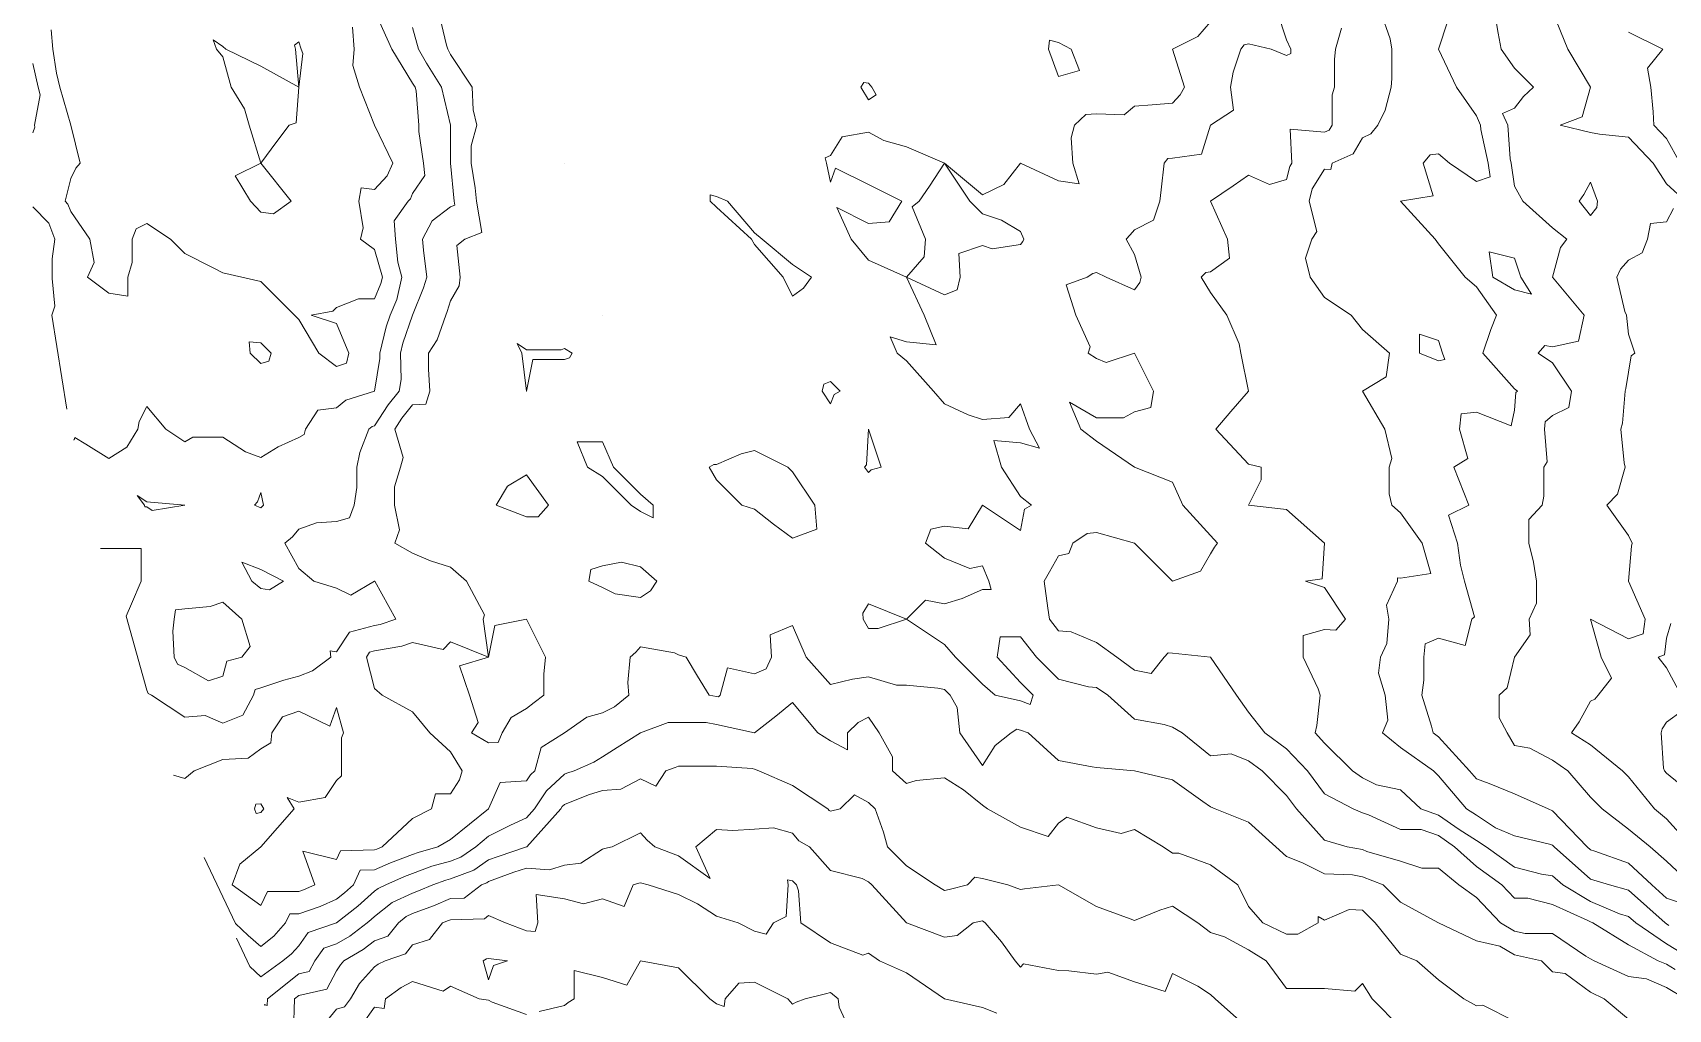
# Model space of a CAD drawing. Extents: x 532589 to 538856, y 6045658 to 6049082.
# Drawn here: x 535175 to 536032, y 6046847 to 6047359 of the extents above; entities that cross this region are included whole.
import ezdxf

# ---------------------------------------------------------------- set-up
doc = ezdxf.new("R2010")
doc.units = 0
doc.header["$LTSCALE"] = 5
doc.layers.add('C-TOPO-MAJR', color=7, linetype='Continuous', lineweight=15, true_color=0xd3aa5f)
doc.layers.add('C-TOPO-MINR', color=7, linetype='Continuous', lineweight=13, true_color=0xe9d5af)

msp = doc.modelspace()

# ---------------------------------------------------------------- linework, layer by layer
at = {"layer": 'C-TOPO-MAJR', "color": 9, "true_color": 0xbfbfbf, "flags": 128}
for points, elevation in [([(535387.833, 6047369.738), (535392.108, 6047351.927), (535392.672, 6047349.829), (535394.205, 6047347.173), (535405.459, 6047329.921), (535405.968, 6047318.158), (535407.934, 6047310.013), (535404.967, 6047299.251), (535404.967, 6047290.104), (535407.05, 6047277.259), (535407.673, 6047270.196), (535410.559, 6047253.842), (535401.677, 6047250.288), (535397.526, 6047246.967), (535399.181, 6047230.379), (535398.729, 6047225.855), (535394.205, 6047217.942), (535392.337, 6047212.339), (535391.606, 6047210.471), (535387.142, 6047197.626), (535382.681, 6047190.563), (535382.681, 6047182.179), (535383.258, 6047170.654), (535381.19, 6047163.761), (535374.297, 6047163.485), (535368.61, 6047156.433), (535364.929, 6047150.746), (535369.32, 6047135.815), (535368.01, 6047130.838), (535364.741, 6047120.485), (535364.741, 6047110.929), (535367.329, 6047097.989), (535365.007, 6047091.021), (535374.297, 6047085.661), (535383.587, 6047081.731), (535394.205, 6047078.353), (535402.589, 6047071.113), (535411.9, 6047053.418), (535411.267, 6047051.205), (535414.114, 6047031.296), (535417.435, 6047047.883), (535434.022, 6047051.205), (535443.976, 6047031.296), (535443.07, 6047022.248), (535443.07, 6047011.388), (535438.003, 6047007.407), (535434.022, 6047004.28), (535425.876, 6046999.625), (535421.221, 6046991.48), (535419.089, 6046986.504), (535414.114, 6046986.242), (535405.065, 6046991.48), (535408.585, 6046997.009), (535404.159, 6047011.388), (535398.887, 6047026.614), (535414.114, 6047031.296), (535394.205, 6047039.257), (535390.225, 6047035.277), (535374.297, 6047038.953), (535368.61, 6047036.983), (535354.389, 6047034.614), (535351.77, 6047033.915), (535350.061, 6047031.296), (535354.389, 6047014.709), (535358.375, 6047011.388), (535374.297, 6047002.541), (535383.345, 6046991.48), (535394.205, 6046981.525), (535400.177, 6046971.571), (535398.799, 6046966.977), (535394.205, 6046959.624), (535386.244, 6046959.624), (535384.251, 6046951.663), (535374.297, 6046946.688), (535358.373, 6046931.755), (535355.475, 6046930.668), (535354.389, 6046930.181), (535336.521, 6046929.714), (535334.48, 6046925.122), (535316.785, 6046929.541), (535323.103, 6046911.846), (535317.168, 6046909.25), (535314.572, 6046908.333), (535298.176, 6046908.333), (535294.664, 6046900.986), (535279.736, 6046911.846), (535283.804, 6046922.706), (535294.664, 6046931.755), (535312.181, 6046951.663), (535308.596, 6046957.639), (535314.572, 6046955.179), (535328.508, 6046957.635), (535334.48, 6046966.59), (535336.971, 6046969.081), (535336.971, 6046971.571), (535336.971, 6046988.989), (535338.102, 6046991.48), (535334.48, 6047004.752), (535330.859, 6046995.101), (535314.572, 6047002.854), (535306.039, 6047000.012), (535300.518, 6046991.48), (535299.901, 6046986.242), (535294.664, 6046983.186), (535288.027, 6046978.207), (535274.755, 6046977.543), (535259.828, 6046971.571), (535254.847, 6046967.587), (535248.947, 6046969.362)], 4265), ([(535941.098, 6047369.738), (535943.107, 6047358.36), (535944.611, 6047349.829), (535951.638, 6047339.875), (535961.592, 6047329.921), (535956.416, 6047325.143), (535951.638, 6047319.061), (535945.417, 6047316.234), (535948.084, 6047310.013), (535949.339, 6047292.404), (535949.827, 6047290.104), (535951.638, 6047278.159), (535956.065, 6047270.196), (535971.547, 6047256.264), (535979.018, 6047250.288), (535975.816, 6047246.018), (535971.547, 6047230.379), (535988.135, 6047210.471), (535985.121, 6047196.897), (535971.547, 6047193.883), (535967.562, 6047194.548), (535964.075, 6047190.563), (535971.547, 6047185.583), (535981.501, 6047170.654), (535980.08, 6047162.121), (535971.547, 6047157.854), (535967.719, 6047154.574), (535967.4, 6047150.746), (535968.83, 6047133.555), (535966.948, 6047130.838), (535966.948, 6047115.528), (535966.114, 6047110.929), (535959.223, 6047103.345), (535959.223, 6047091.021), (535961.592, 6047081.067), (535963.162, 6047071.113), (535963.162, 6047059.589), (535959.293, 6047051.205), (535959.932, 6047042.911), (535951.638, 6047031.296), (535947.848, 6047015.179), (535943.677, 6047011.388), (535943.677, 6046999.44), (535947.848, 6046991.48), (535951.638, 6046984.847), (535959.599, 6046983.519), (535971.547, 6046977.258), (535979.508, 6046971.571), (535991.455, 6046957.785), (535997.577, 6046951.663), (536011.363, 6046941.123), (536022.741, 6046931.755), (536031.272, 6046924.288), (536044.544, 6046911.846)], 4270), ([(536041.226, 6046852.121), (536031.272, 6046858.153), (536020.796, 6046862.597), (536011.363, 6046863.884), (535993.447, 6046872.03), (535991.455, 6046873.026), (535988.964, 6046874.52), (535971.547, 6046886.363), (535957.213, 6046886.363), (535951.638, 6046887.583), (535944.303, 6046891.938), (535931.73, 6046905.21), (535922.542, 6046911.846), (535911.822, 6046920.555), (535903.113, 6046920.555), (535891.913, 6046924.288), (535874.349, 6046929.411), (535872.005, 6046930.331), (535864.042, 6046931.755), (535852.097, 6046935.27), (535837.426, 6046951.663), (535832.188, 6046958.771), (535819.388, 6046971.571), (535812.28, 6046976.809), (535803.232, 6046980.619), (535792.372, 6046979.532), (535777.444, 6046991.48), (535772.463, 6046994.545), (535768.036, 6046995.907), (535752.555, 6046998.716), (535738.623, 6047011.388), (535732.647, 6047015.373), (535728.377, 6047015.658), (535712.738, 6047019.772), (535701.214, 6047031.296), (535692.83, 6047041.915), (535682.212, 6047041.915), (535680.577, 6047031.296), (535692.83, 6047018.021), (535699.463, 6047011.388), (535697.805, 6047006.413), (535692.83, 6047008.326), (535679.565, 6047011.388), (535672.922, 6047017.081), (535658.706, 6047031.296), (535653.013, 6047037.939), (535633.105, 6047051.205), (535643.059, 6047061.159), (535653.013, 6047059.165), (535662.201, 6047061.925), (535672.922, 6047066.686), (535677.349, 6047066.686), (535676.243, 6047071.113), (535672.922, 6047079.076), (535666.279, 6047077.756), (535653.013, 6047083.06), (535643.059, 6047091.021), (535645.777, 6047098.258), (535653.013, 6047099.868), (535665.45, 6047098.492), (535672.922, 6047110.929), (535692.83, 6047097.657), (535694.928, 6047108.832), (535698.523, 6047110.929), (535692.83, 6047115.357), (535682.876, 6047130.838), (535678.898, 6047144.77), (535692.83, 6047143.51), (535702.784, 6047140.792), (535697.512, 6047150.746), (535692.83, 6047164.012), (535686.708, 6047156.868), (535672.922, 6047155.726), (535665.45, 6047158.217), (535653.013, 6047164.018), (535647.159, 6047170.654), (535633.105, 6047186.578), (535628.125, 6047190.563), (535624.565, 6047199.102), (535633.105, 6047196.539), (535648.586, 6047194.99), (535642.395, 6047210.471), (535633.105, 6047230.379), (535613.197, 6047239.226), (535604.149, 6047250.288), (535596.61, 6047266.875), (535613.197, 6047258.581), (535623.917, 6047259.475), (535630.615, 6047270.196), (535613.197, 6047278.905), (535595.779, 6047287.614), (535593.288, 6047280.15), (535591.075, 6047290.104), (535590.442, 6047292.951), (535593.288, 6047294.091), (535599.41, 6047303.891), (535613.197, 6047306.391), (535621.16, 6047302.049), (535633.105, 6047298.644), (535653.013, 6047290.104), (535645.05, 6047278.159), (535639.741, 6047270.196), (535635.952, 6047267.35), (535643.059, 6047250.288), (535642.293, 6047241.1), (535633.105, 6047230.379), (535653.013, 6047221.089), (535659.65, 6047223.743), (535661.213, 6047230.379), (535660.48, 6047242.821), (535672.922, 6047246.966), (535677.903, 6047245.307), (535692.83, 6047247.441), (535693.937, 6047249.181), (535694.491, 6047250.288), (535692.83, 6047254.274), (535682.876, 6047260.242), (535672.922, 6047263.56), (535666.286, 6047270.196), (535653.013, 6047290.104), (535672.922, 6047273.517), (535683.983, 6047279.043), (535692.83, 6047290.104), (535712.738, 6047280.917), (535723.598, 6047279.244), (535720.205, 6047290.104), (535719.374, 6047303.377), (535721.032, 6047310.013), (535727.072, 6047315.588), (535732.647, 6047316.073), (535747.125, 6047315.443), (535752.555, 6047319.967), (535761.743, 6047320.733), (535772.463, 6047321.628), (535776.444, 6047325.94), (535778.684, 6047329.921), (535772.463, 6047349.829), (535785.734, 6047356.467), (535792.372, 6047364.305)], 4265), ([(535614.857, 6047329.921), (535613.197, 6047332.135), (535610.706, 6047332.411), (535609.21, 6047329.921), (535613.197, 6047323.285), (535617.183, 6047325.935), (535614.857, 6047329.921)], 4265), ([(535994.775, 6047266.876), (535995.191, 6047270.196), (535991.455, 6047280.15), (535987.939, 6047273.712), (535985.479, 6047270.196), (535991.455, 6047262.725), (535994.775, 6047266.876)], 4270), ([(535579.073, 6047224.686), (535583.334, 6047230.379), (535573.38, 6047237.022), (535557.458, 6047250.288), (535553.472, 6047253.609), (535539.257, 6047270.196), (535533.563, 6047272.686), (535530.242, 6047273.517), (535530.242, 6047270.196), (535533.563, 6047267.13), (535551.811, 6047250.288), (535553.472, 6047247.441), (535568.399, 6047230.379), (535573.38, 6047220.425), (535579.073, 6047224.686)], 4265), ([(535595.1, 6047168.843), (535598.269, 6047170.654), (535593.288, 6047175.635), (535589.667, 6047174.276), (535588.861, 6047170.654), (535593.288, 6047164.012), (535595.1, 6047168.843)], 4265), ([(535618.178, 6047046.224), (535633.105, 6047051.205), (535613.197, 6047059.168), (535610.131, 6047054.27), (535610.35, 6047051.205), (535613.197, 6047046.224), (535618.178, 6047046.224)], 4265), ([(535680.393, 6046844.65), (535672.922, 6046847.523), (535653.013, 6046852.121), (535633.105, 6046865.809), (535618.89, 6046872.03), (535613.197, 6046876.014), (535610.131, 6046875.095), (535593.288, 6046881.509), (535577.65, 6046891.938), (535576.446, 6046908.781), (535575.478, 6046911.846), (535573.38, 6046914.061), (535570.724, 6046914.503), (535571.036, 6046911.846), (535570.06, 6046895.258), (535563.426, 6046891.938), (535559.448, 6046885.962), (535553.472, 6046887.668), (535544.932, 6046891.938), (535533.563, 6046895.399), (535523.609, 6046901.892), (535513.655, 6046906.871), (535497.733, 6046911.846), (535493.747, 6046912.953), (535492.841, 6046912.752), (535489.76, 6046911.846), (535485.207, 6046900.478), (535473.838, 6046904.61), (535463.884, 6046901.892), (535453.93, 6046904.511), (535438.997, 6046906.871), (535439.876, 6046891.938), (535438.546, 6046887.414), (535434.022, 6046887.791), (535422.96, 6046891.938), (535414.114, 6046895.729), (535411.962, 6046894.089), (535394.205, 6046893.598), (535393.033, 6046893.11), (535389.935, 6046891.938), (535383.055, 6046883.179), (535374.297, 6046880.414), (535370.592, 6046875.734), (535359.821, 6046872.03), (535356.2, 6046870.218), (535354.389, 6046868.883), (535346.426, 6046860.084), (535341.649, 6046852.121), (535338.648, 6046847.954), (535334.48, 6046846.69), (535322.535, 6046832.213)], 4260)]:
    msp.add_lwpolyline(points, dxfattribs=dict(at, elevation=elevation))
at = {"layer": 'C-TOPO-MINR', "color": 254, "true_color": 0xd9d9d9, "flags": 128}
for points, elevation in [([(535354.392, 6047369.735), (535363.314, 6047349.829), (535374.297, 6047332.131), (535375.669, 6047329.921), (535376.105, 6047328.112), (535377.615, 6047310.013), (535377.615, 6047306.694), (535379.984, 6047290.104), (535380.666, 6047283.735), (535374.297, 6047274.178), (535373.091, 6047271.402), (535371.955, 6047270.196), (535364.686, 6047259.899), (535365.307, 6047250.288), (535366.475, 6047238.201), (535368.681, 6047230.379), (535366.002, 6047218.766), (535362.586, 6047210.471), (535360.447, 6047204.412), (535357.08, 6047190.563), (535357.154, 6047187.797), (535354.39, 6047170.654), (535354.389, 6047170.654), (535354.389, 6047170.652), (535339.284, 6047165.851), (535334.48, 6047161.947), (535324.525, 6047160.701), (535318.189, 6047150.746), (535317.414, 6047147.904), (535314.572, 6047146.324), (535303.855, 6047141.555), (535294.664, 6047135.813), (535286.7, 6047138.801), (535274.755, 6047146.482), (535259.112, 6047146.482), (535254.847, 6047144.109), (535244.895, 6047150.746), (535234.939, 6047162.696), (535230.957, 6047154.728), (535230.344, 6047150.746), (535224.509, 6047141.267), (535215.03, 6047135.433), (535203.08, 6047142.788), (535197.332, 6047146.326), (535197.017, 6047145.062), (535196.543, 6047145.062)], 4267), ([(536035.863, 6046867.439), (536031.272, 6046870.221), (536027.007, 6046872.03), (536011.363, 6046880.452), (535992.699, 6046891.938), (535991.455, 6046892.476), (535990.128, 6046893.265), (535971.547, 6046901.522), (535958.608, 6046904.877), (535951.638, 6046904.877), (535945.001, 6046911.846), (535931.73, 6046921.458), (535920.244, 6046931.755), (535911.822, 6046937.672), (535902.699, 6046940.877), (535891.913, 6046940.877), (535875.065, 6046948.603), (535872.005, 6046949.674), (535867.032, 6046951.663), (535852.097, 6046959.626), (535843.138, 6046971.571), (535832.188, 6046983.094), (535820.809, 6046991.48), (535812.28, 6047002.337), (535806.058, 6047011.388), (535792.372, 6047031.294), (535792.36, 6047031.296), (535772.463, 6047033.393), (535770.25, 6047033.509), (535768.039, 6047031.296), (535761.265, 6047022.586), (535752.555, 6047024.327), (535743.263, 6047031.296), (535732.647, 6047038.88), (535719.373, 6047044.57), (535712.738, 6047045.081), (535708.055, 6047051.205), (535707.052, 6047056.891), (535705.273, 6047071.113), (535707.96, 6047075.892), (535712.738, 6047084.383), (535718.169, 6047085.591), (535720.207, 6047091.021), (535727.67, 6047095.998), (535732.647, 6047096.551), (535752.553, 6047091.023), (535752.555, 6047091.045), (535752.557, 6047091.021), (535772.463, 6047071.115), (535787.133, 6047076.352), (535792.372, 6047085.332), (535794.468, 6047088.925), (535795.993, 6047091.021), (535792.372, 6047095.003), (535777.894, 6047110.929), (535772.463, 6047122.884), (535752.563, 6047130.83), (535752.555, 6047130.814), (535752.553, 6047130.838), (535732.647, 6047144.524), (535724.351, 6047150.746), (535718.428, 6047164.965), (535732.647, 6047156.602), (535746.699, 6047156.602), (535752.555, 6047159.797), (535761.084, 6047162.125), (535762.507, 6047170.654), (535752.555, 6047190.559), (535737.619, 6047185.59), (535732.647, 6047187.722), (535728.227, 6047190.563), (535729.333, 6047193.876), (535721.789, 6047210.471), (535716.722, 6047226.396), (535727.664, 6047230.379), (535730.652, 6047232.374), (535732.647, 6047232.873), (535737.63, 6047230.379), (535752.555, 6047223.742), (535755.271, 6047227.663), (535756.069, 6047230.379), (535752.555, 6047242.334), (535748.136, 6047250.288), (535750.216, 6047252.627), (535752.555, 6047255.26), (535762.507, 6047260.244), (535765.829, 6047270.196), (535766.493, 6047276.166), (535768.044, 6047290.104), (535769.978, 6047292.59), (535772.463, 6047292.756), (535787.688, 6047294.788), (535792.37, 6047310.013), (535792.371, 6047310.014), (535792.372, 6047310.015), (535804.317, 6047317.976), (535802.91, 6047329.921), (535804.314, 6047337.887), (535808.3, 6047349.829), (535809.984, 6047352.125), (535812.28, 6047352.672), (535824.22, 6047349.829), (535832.188, 6047346.51), (535834.401, 6047347.616), (535834.401, 6047349.829), (535832.188, 6047354.807), (535827.21, 6047369.738)], 4266), ([(535881.372, 6047369.738), (535886.482, 6047355.261), (535887.318, 6047349.829), (535887.318, 6047334.516), (535886.935, 6047329.921), (535883.952, 6047317.974), (535879.971, 6047310.013), (535876.429, 6047305.588), (535872.005, 6047303.376), (535867.028, 6047295.081), (535856.076, 6047290.104), (535855.412, 6047286.789), (535852.097, 6047287.044), (535845.655, 6047276.638), (535843.985, 6047270.196), (535848.114, 6047254.271), (535845.458, 6047250.288), (535842.142, 6047240.334), (535844.514, 6047230.379), (535852.097, 6047219.76), (535866.03, 6047210.471), (535872.005, 6047203.006), (535886.227, 6047190.563), (535884.448, 6047178.12), (535872.021, 6047170.654), (535872.012, 6047170.648), (535883.717, 6047150.746), (535887.318, 6047135.433), (535885.938, 6047130.838), (535885.938, 6047116.904), (535887.318, 6047110.929), (535891.913, 6047106.948), (535903.29, 6047091.021), (535907.84, 6047075.094), (535891.913, 6047072.642), (535890.257, 6047072.769), (535890.384, 6047071.113), (535884.581, 6047058.537), (535885.855, 6047051.205), (535884.746, 6047038.463), (535881.372, 6047031.296), (535880.385, 6047022.916), (535883.801, 6047011.388), (535885.278, 6046998.115), (535882.545, 6046991.48), (535891.913, 6046983.897), (535909.168, 6046971.571), (535911.822, 6046969.083), (535926.488, 6046951.663), (535931.73, 6046948.344), (535941.685, 6046941.708), (535951.638, 6046937.612), (535970.019, 6046933.283), (535971.547, 6046932.657), (535972.41, 6046931.755), (535991.455, 6046914.909), (536001.408, 6046911.846), (536011.363, 6046909.1), (536030.507, 6046891.938), (536031.272, 6046891.415), (536032.597, 6046890.612)], 4268), ([(535971.547, 6047369.726), (535979.515, 6047349.829), (535991.443, 6047329.933), (535991.453, 6047329.921), (535987.032, 6047314.436), (535975.528, 6047310.013), (535991.455, 6047306.221), (535996.139, 6047305.329), (536011.363, 6047303.725), (536024.302, 6047290.104), (536031.272, 6047279.382), (536041.224, 6047270.196)], 4271), ([(535184.824, 6047360.128), (535185.79, 6047349.829), (535187.748, 6047337.295), (535189.434, 6047329.921), (535195.122, 6047310.018), (535195.126, 6047310.013), (535195.13, 6047310.005), (535200.098, 6047290.104), (535197.775, 6047287.452), (535195.122, 6047282.146), (535192.135, 6047270.196), (535193.629, 6047268.703), (535195.122, 6047264.765), (535205.075, 6047250.288), (535207.37, 6047238.04), (535203.968, 6047230.379), (535215.03, 6047222.08), (535224.986, 6047220.424), (535224.986, 6047230.379), (535227.28, 6047238.038), (535227.28, 6047250.288), (535229.407, 6047255.819), (535234.939, 6047258.585), (535247.382, 6047250.288), (535254.847, 6047242.822), (535269.789, 6047235.346), (535274.755, 6047232.586), (535284.703, 6047230.379), (535294.664, 6047228.17), (535312.362, 6047210.471), (535314.572, 6047208.261), (535325.19, 6047190.563), (535334.48, 6047183.597), (535339.641, 6047185.402), (535340.814, 6047190.563), (535334.48, 6047206.049), (535321.205, 6047210.471), (535332.386, 6047212.565), (535334.48, 6047214.45), (535345.854, 6047219.005), (535354.389, 6047219.005), (535357.706, 6047227.062), (535358.472, 6047230.379), (535354.389, 6047244.859), (535346.926, 6047250.288), (535348.416, 6047256.26), (535346.091, 6047270.196), (535347.277, 6047277.307), (535354.389, 6047276.418), (535361.026, 6047283.467), (535363.91, 6047290.104), (535354.389, 6047310.008), (535354.384, 6047310.013), (535354.385, 6047310.017), (535346.425, 6047329.921), (535343.011, 6047341.298), (535343.669, 6047349.829), (535342.78, 6047361.438)], 4268), ([(535374.297, 6047361.202), (535377.359, 6047349.829), (535381.535, 6047342.591), (535389.4, 6047329.921), (535394.205, 6047310.016), (535394.206, 6047310.013), (535394.206, 6047310.012), (535394.206, 6047290.104), (535394.206, 6047290.104), (535395.961, 6047270.196), (535396.337, 6047268.064), (535394.205, 6047267.211), (535384.536, 6047259.957), (535379.492, 6047250.288), (535379.985, 6047244.599), (535381.761, 6047230.379), (535379.895, 6047224.782), (535374.298, 6047210.471), (535374.298, 6047210.47), (535374.297, 6047210.469), (535369.104, 6047195.756), (535367.841, 6047190.563), (535368.215, 6047176.736), (535367.234, 6047170.654), (535361.5, 6047163.543), (535354.389, 6047152.556), (535353.015, 6047152.12), (535351.325, 6047150.746), (535346.647, 6047138.58), (535345.1, 6047130.838), (535345.1, 6047120.218), (535343.67, 6047110.929), (535341.118, 6047104.292), (535334.48, 6047102.397), (535323.864, 6047101.638), (535314.572, 6047098.262), (535311.384, 6047094.209), (535307.331, 6047091.021), (535314.572, 6047077.739), (535322.526, 6047071.113), (535334.48, 6047067.379), (535341.949, 6047063.645), (535354.38, 6047071.113), (535354.386, 6047071.116), (535354.389, 6047071.115), (535354.413, 6047071.113), (535354.395, 6047071.107), (535365.445, 6047051.205), (535357.233, 6047048.36), (535354.389, 6047047.886), (535341.292, 6047044.393), (535334.48, 6047033.951), (535331.161, 6047034.616), (535331.416, 6047031.296), (535321.872, 6047023.996), (535314.572, 6047021.341), (535306.752, 6047019.208), (535294.664, 6047015.182), (535291.712, 6047014.339), (535290.869, 6047011.388), (535285.331, 6047000.812), (535274.755, 6046996.672), (535265.569, 6047000.665), (535254.847, 6046999.771), (535237.426, 6047011.388), (535235.704, 6047012.153), (535234.939, 6047013.875), (535224.216, 6047052.741), (535226.975, 6047059.168), (535232.089, 6047071.113), (535232.089, 6047088.171), (535215.03, 6047088.171), (535210.765, 6047088.175)], 4266), ([(536045.985, 6046872.03), (536031.272, 6046880.937), (536015.193, 6046891.938), (536011.363, 6046895.372), (536006.621, 6046896.68), (535991.455, 6046903.237), (535976.974, 6046911.846), (535971.547, 6046916.622), (535965.86, 6046917.533), (535951.638, 6046921.089), (535936.709, 6046931.755), (535931.73, 6046935.074), (535922.68, 6046940.804), (535911.822, 6046948.433), (535902.63, 6046951.663), (535891.913, 6046961.618), (535879.246, 6046964.33), (535872.005, 6046967.952), (535866.697, 6046971.571), (535852.097, 6046986.171), (535847.118, 6046991.48), (535848.115, 6046995.461), (535849.886, 6047011.388), (535848.781, 6047014.703), (535840.844, 6047031.296), (535840.844, 6047042.549), (535852.097, 6047045.673), (535857.953, 6047045.348), (535863.159, 6047051.205), (535852.097, 6047067.804), (535842.149, 6047071.113), (535850.855, 6047072.354), (535852.093, 6047091.021), (535832.188, 6047108.589), (535812.283, 6047110.926), (535812.28, 6047110.925), (535812.276, 6047110.929), (535812.27, 6047110.939), (535812.28, 6047110.978), (535818.913, 6047124.204), (535818.913, 6047130.838), (535812.28, 6047132.367), (535795.215, 6047150.746), (535803.09, 6047159.936), (535812.277, 6047170.654), (535812.268, 6047170.667), (535808.308, 6047190.563), (535807.314, 6047195.529), (535800.904, 6047210.471), (535792.372, 6047222.421), (535787.396, 6047230.379), (535789.885, 6047232.866), (535792.372, 6047233.222), (535802.324, 6047240.336), (535801.219, 6047250.288), (535792.372, 6047270.192), (535792.369, 6047270.196), (535792.369, 6047270.199), (535792.372, 6047270.199), (535804.169, 6047278.307), (535812.28, 6047283.881), (535823.342, 6047279.042), (535832.188, 6047281.572), (535833.945, 6047288.348), (535835.033, 6047290.104), (535834.179, 6047308.022), (535852.097, 6047306.392), (535854.586, 6047307.523), (535856.08, 6047310.013), (535856.08, 6047325.938), (535857.407, 6047329.921), (535857.407, 6047344.519), (535857.786, 6047349.829), (535860.944, 6047360.89)], 4267), ([(535916.796, 6047364.764), (535911.824, 6047349.829), (535911.824, 6047349.827), (535921.191, 6047329.921), (535931.73, 6047314.987), (535933.862, 6047310.013), (535934.025, 6047307.717), (535937.762, 6047290.104), (535938.84, 6047282.994), (535931.73, 6047280.624), (535917.513, 6047290.104), (535911.822, 6047295.084), (535907.396, 6047294.53), (535903.856, 6047290.104), (535908.979, 6047273.039), (535891.938, 6047270.196), (535891.938, 6047270.172), (535910.012, 6047250.288), (535911.822, 6047247.8), (535925.756, 6047230.379), (535931.73, 6047225.399), (535942.268, 6047210.471), (535939.194, 6047203.007), (535935.046, 6047190.563), (535951.638, 6047171.901), (535953.301, 6047170.654), (535952.406, 6047169.887), (535951.638, 6047160.688), (535949.829, 6047152.556), (535931.73, 6047159.595), (535923.767, 6047158.709), (535922.881, 6047150.746), (535927.133, 6047135.434), (535919.775, 6047130.838), (535925.088, 6047117.571), (535927.748, 6047110.929), (535917.13, 6047105.621), (535921.777, 6047091.021), (535923.347, 6047079.496), (535925.359, 6047071.113), (535930.624, 6047052.31), (535929.243, 6047051.205), (535925.756, 6047037.27), (535911.822, 6047041.249), (535904.855, 6047038.263), (535904.08, 6047031.296), (535904.08, 6047019.13), (535903.111, 6047011.388), (535908.2, 6046995.101), (535908.977, 6046991.48), (535911.822, 6046989.488), (535928.108, 6046971.571), (535931.73, 6046967.377), (535938.367, 6046964.934), (535951.638, 6046959.629), (535969.336, 6046951.663), (535971.547, 6046950.758), (535989.723, 6046931.755), (535991.455, 6046930.223), (535993.668, 6046929.542), (536011.363, 6046923.223), (536023.613, 6046911.846), (536031.272, 6046904.981), (536041.752, 6046901.366)], 4269), ([(535313.242, 6047311.343), (535314.57, 6047329.921), (535294.664, 6047341.07), (535276.414, 6047349.829), (535274.755, 6047351.36), (535269.777, 6047354.808), (535271.438, 6047349.829), (535274.755, 6047345.848), (535279.178, 6047329.921), (535286.127, 6047318.549), (535288.69, 6047310.013), (535294.664, 6047290.112), (535303.2, 6047301.477), (535309.589, 6047310.013), (535313.242, 6047311.343)], 4269), ([(535315.899, 6047349.829), (535314.572, 6047353.811), (535312.361, 6047352.04), (535312.913, 6047349.829), (535314.572, 6047329.945), (535316.783, 6047347.619), (535315.899, 6047349.829)], 4269), ([(535719.373, 6047349.829), (535712.738, 6047353.384), (535707.999, 6047354.569), (535707.499, 6047349.829), (535712.738, 6047335.611), (535723.795, 6047338.772), (535719.373, 6047349.829)], 4264), ([(536011.363, 6047358.788), (536029.286, 6047349.829), (536021.318, 6047339.875), (536023.127, 6047329.921), (536024.305, 6047316.979), (536024.637, 6047310.013), (536031.272, 6047303.046), (536038.46, 6047290.104)], 4272), ([(535175.214, 6047306.036), (535176.26, 6047308.966), (535176.16, 6047310.013), (535179.197, 6047325.937), (535178.059, 6047329.921), (535175.214, 6047342.367)], 4267), ([(535301.301, 6047263.559), (535310.585, 6047270.196), (535294.664, 6047290.098), (535281.382, 6047283.478), (535289.352, 6047270.196), (535294.664, 6047264.505), (535301.301, 6047263.559)], 4269), ([(535453.934, 6047290.104), (535453.93, 6047290.107), (535453.928, 6047290.107), (535453.924, 6047290.104), (535453.93, 6047290.098), (535453.934, 6047290.1), (535453.934, 6047290.104)], 4264), ([(535193.028, 6047161.215), (535185.168, 6047210.47), (535186.884, 6047215.277), (535185.47, 6047229.775), (535185.47, 6047240.031), (535186.884, 6047250.288), (535183.675, 6047258.749), (535175.214, 6047267.211)], 4267), ([(536035.003, 6047266.464), (536031.272, 6047259.338), (536022.976, 6047258.583), (536021.315, 6047250.288), (536018.472, 6047243.179), (536011.363, 6047239.229), (536007.173, 6047234.57), (536005.239, 6047230.379), (536009.369, 6047212.466), (536010.255, 6047210.471), (536011.363, 6047200.505), (536014.681, 6047190.563), (536012.785, 6047189.141), (536011.363, 6047180.621), (536009.938, 6047172.079), (536009.7, 6047170.654), (536008.304, 6047153.806), (536007.386, 6047150.746), (536009.147, 6047133.054), (536009.55, 6047130.838), (536005.677, 6047116.616), (535999.991, 6047110.929), (536011.363, 6047095.003), (536013.354, 6047091.021), (536013.022, 6047089.362), (536011.363, 6047071.137), (536011.339, 6047071.137), (536011.361, 6047071.113), (536011.363, 6047071.111), (536020.073, 6047051.205), (536019.106, 6047043.462), (536011.363, 6047040.882), (535991.457, 6047051.205), (535991.455, 6047051.207), (535991.453, 6047051.207), (535991.453, 6047051.205), (535991.455, 6047051.2), (535996.982, 6047031.296), (536002.514, 6047020.237), (535995.437, 6047011.388), (535993.666, 6047009.177), (535991.455, 6047008.07), (535985.599, 6046997.336), (535981.498, 6046991.48), (535991.455, 6046985.257), (536008.304, 6046971.571), (536011.363, 6046968.512), (536025.049, 6046951.663), (536031.272, 6046946.424), (536044.543, 6046931.755)], 4271), ([(535954.956, 6047230.379), (535951.638, 6047240.329), (535938.369, 6047243.649), (535940.266, 6047230.379), (535951.638, 6047223.745), (535960.488, 6047221.53), (535954.956, 6047230.379)], 4269), ([(535473.841, 6047210.469), (535473.841, 6047210.471), (535473.838, 6047210.477), (535473.837, 6047210.473), (535473.835, 6047210.471), (535473.838, 6047210.465), (535473.841, 6047210.469)], 4264), ([(535913.915, 6047190.563), (535911.822, 6047197.193), (535901.87, 6047200.514), (535901.87, 6047190.563), (535911.822, 6047186.584), (535915.137, 6047187.247), (535913.915, 6047190.563)], 4268), ([(535298.93, 6047186.296), (535300.095, 6047190.563), (535294.664, 6047195.994), (535288.689, 6047196.538), (535289.232, 6047190.563), (535294.664, 6047185.132), (535298.93, 6047186.296)], 4268), ([(535456.424, 6047188.069), (535457.917, 6047190.563), (535453.93, 6047193.056), (535452.117, 6047192.376), (535434.022, 6047192.376), (535429.039, 6047195.546), (535431.528, 6047190.563), (535434.018, 6047170.658), (535434.019, 6047170.654), (535434.022, 6047170.65), (535434.046, 6047170.63), (535434.027, 6047170.654), (535437.347, 6047187.237), (535453.93, 6047187.237), (535456.424, 6047188.069)], 4264), ([(535613.209, 6047150.734), (535613.221, 6047150.746), (535613.197, 6047150.748), (535613.196, 6047150.747), (535613.195, 6047150.746), (535612.023, 6047132.011), (535610.981, 6047130.838), (535613.197, 6047127.988), (535614.622, 6047129.413), (535619.841, 6047130.838), (535613.209, 6047150.734)], 4264), ([(535500.373, 6047110.929), (535493.747, 6047116.614), (535479.523, 6047130.838), (535473.838, 6047144.105), (535460.572, 6047144.105), (535465.885, 6047130.838), (535473.838, 6047125.865), (535488.774, 6047110.929), (535493.747, 6047107.616), (535500.373, 6047104.303), (535500.373, 6047110.929)], 4264), ([(535584.997, 6047110.929), (535573.38, 6047128.35), (535570.893, 6047130.838), (535553.472, 6047139.548), (535546.502, 6047137.807), (535533.563, 6047132.263), (535532.138, 6047132.263), (535529.577, 6047130.838), (535533.563, 6047124.194), (535546.828, 6047110.929), (535553.472, 6047108.713), (535563.438, 6047100.963), (535573.38, 6047093.509), (535586.047, 6047098.262), (535584.997, 6047110.929)], 4264), ([(535440.146, 6047104.806), (535445.394, 6047110.929), (535434.022, 6047126.856), (535424.072, 6047120.879), (535418.095, 6047110.929), (535434.022, 6047104.806), (535440.146, 6047104.806)], 4264), ([(535254.85, 6047110.927), (535254.857, 6047110.929), (535254.847, 6047110.938), (535254.843, 6047110.934), (535234.939, 6047112.584), (535229.972, 6047115.896), (535233.771, 6047110.929), (535233.946, 6047109.936), (535234.939, 6047109.936), (535237.777, 6047108.091), (535254.847, 6047110.921), (535254.85, 6047110.927)], 4267), ([(535295.458, 6047110.135), (535296.082, 6047110.929), (535294.664, 6047117.555), (535293.009, 6047112.584), (535291.354, 6047110.929), (535294.664, 6047109.511), (535295.458, 6047110.135)], 4267), ([(535299.26, 6047066.516), (535306.618, 6047071.113), (535294.664, 6047077.087), (535284.703, 6047081.073), (535290.067, 6047071.113), (535294.664, 6047067.13), (535299.26, 6047066.516)], 4266), ([(535498.942, 6047065.918), (535502.279, 6047071.113), (535493.747, 6047078.578), (535483.791, 6047081.069), (535473.838, 6047079.076), (535467.715, 6047077.237), (535466.6, 6047071.113), (535473.838, 6047067.795), (535480.473, 6047064.478), (535493.747, 6047062.58), (535498.942, 6047065.918)], 4264), ([(535284.709, 6047051.205), (535274.755, 6047060.051), (535268.121, 6047057.839), (535254.847, 6047056.635), (535250.067, 6047055.984), (535249.416, 6047051.205), (535248.558, 6047044.915), (535249.315, 6047031.296), (535251.018, 6047027.467), (535254.847, 6047025.765), (535267.29, 6047018.853), (535274.755, 6047021.344), (535276.967, 6047029.085), (535284.707, 6047031.296), (535289.232, 6047036.727), (535284.709, 6047051.205)], 4267), ([(536011.363, 6046841.403), (535998.693, 6046852.121), (535991.455, 6046855.583), (535978.185, 6046865.391), (535971.547, 6046866.34), (535965.857, 6046872.03), (535951.638, 6046875.14), (535943.981, 6046879.686), (535931.73, 6046882.568), (535911.825, 6046891.938), (535911.822, 6046891.94), (535911.817, 6046891.943), (535891.913, 6046902.8), (535882.867, 6046911.846), (535872.005, 6046916.113), (535866.81, 6046917.041), (535852.097, 6046917.655), (535840.48, 6046923.463), (535832.188, 6046926.779), (535826.661, 6046931.755), (535812.28, 6046944.696), (535794.865, 6046951.663), (535792.372, 6046952.836), (535788.385, 6046955.649), (535772.463, 6046966.885), (535752.561, 6046971.571), (535752.555, 6046971.573), (535752.553, 6046971.574), (535732.647, 6046973.384), (535730.43, 6046973.787), (535712.738, 6046976.998), (535696.807, 6046991.48), (535692.83, 6046993.009), (535690.842, 6046993.468), (535687.858, 6046991.48), (535679.556, 6046984.845), (535672.922, 6046974.421), (535660.977, 6046991.48), (535659.648, 6047004.754), (535655.856, 6047011.388), (535653.013, 6047014.231), (535649.502, 6047014.899), (535633.105, 6047016.627), (535627.866, 6047016.627), (535613.197, 6047020.974), (535604.847, 6047019.738), (535593.288, 6047016.964), (535580.49, 6047031.296), (535573.38, 6047047.885), (535561.67, 6047043.007), (535562.321, 6047031.296), (535559.598, 6047025.17), (535553.472, 6047022.447), (535539.255, 6047025.605), (535535.373, 6047011.388), (535534.511, 6047010.44), (535533.563, 6047010.651), (535529.582, 6047011.388), (535523.621, 6047021.33), (535517.642, 6047031.296), (535513.655, 6047032.405), (535511.439, 6047033.512), (535493.747, 6047036.723), (535491.152, 6047033.891), (535488.32, 6047031.296), (535487.112, 6047018.023), (535487.623, 6047011.388), (535480.017, 6047005.209), (535473.838, 6047001.956), (535465.544, 6046999.774), (535453.93, 6046991.481), (535453.929, 6046991.481), (535453.928, 6046991.48), (535441.572, 6046983.929), (535438.348, 6046971.571), (535436.095, 6046969.498), (535434.022, 6046966.335), (535420.084, 6046965.601), (535414.114, 6046951.667), (535414.113, 6046951.664), (535414.112, 6046951.663), (535394.205, 6046935.735), (535387.57, 6046931.755), (535377.193, 6046928.859), (535374.297, 6046927.773), (535362.714, 6046923.429), (535354.389, 6046919.703), (535346.732, 6046919.503), (535343.328, 6046911.846), (535338.671, 6046907.656), (535334.48, 6046904.382), (535325.824, 6046900.594), (535314.572, 6046896.624), (535309.886, 6046896.624), (535307.646, 6046891.938), (535301.609, 6046884.992), (535294.664, 6046879.494), (535288.028, 6046885.301), (535281.516, 6046891.563), (535265.012, 6046926.25)], 4264), ([(536033.613, 6047048.863), (536031.272, 6047041.247), (536030.166, 6047032.401), (536026.85, 6047031.296), (536031.272, 6047025.614), (536038.932, 6047011.388)], 4272), ([(535951.638, 6046840.508), (535935.047, 6046848.804), (535931.73, 6046848.502), (535925.095, 6046852.121), (535911.822, 6046862.074), (535900.442, 6046872.03), (535891.913, 6046875.542), (535878.64, 6046891.938), (535872.005, 6046898.572), (535865.038, 6046898.905), (535852.097, 6046893.357), (535848.787, 6046895.247), (535848.787, 6046891.938), (535838.045, 6046886.081), (535832.188, 6046886.081), (535819.742, 6046891.938), (535812.28, 6046900.467), (535806.59, 6046911.846), (535792.372, 6046922.324), (535775.781, 6046928.437), (535772.463, 6046928.437), (535767.489, 6046931.755), (535752.555, 6046940.946), (535745.528, 6046938.782), (535732.647, 6046941.708), (535717.005, 6046947.397), (535712.738, 6046944.198), (535707.207, 6046937.286), (535692.83, 6046942.077), (535675.575, 6046951.663), (535672.922, 6046953.558), (535662.971, 6046961.614), (535653.013, 6046967.952), (535638.083, 6046966.593), (535633.105, 6046964.936), (535625.64, 6046971.571), (535625.64, 6046979.036), (535618.728, 6046991.48), (535613.197, 6046999.777), (535607.665, 6046997.011), (535602.137, 6046991.48), (535602.137, 6046982.631), (535593.288, 6046987.287), (535586.65, 6046991.48), (535573.38, 6047007.406), (535564.534, 6047000.326), (535553.472, 6046991.484), (535553.469, 6046991.482), (535533.563, 6046995.905), (535528.133, 6046996.91), (535513.655, 6046996.91), (535508.224, 6046996.91), (535493.747, 6046991.483), (535493.745, 6046991.481), (535493.742, 6046991.48), (535481.496, 6046983.822), (535473.838, 6046979.038), (535469.243, 6046976.167), (535458.905, 6046971.571), (535455.068, 6046970.434), (535453.93, 6046969.979), (535444.39, 6046961.203), (535438.139, 6046951.663), (535434.022, 6046947.07), (535425.491, 6046943.132), (535414.114, 6046937.442), (535407.479, 6046931.755), (535399.604, 6046926.356), (535394.205, 6046924.346), (535384.432, 6046921.619), (535374.297, 6046917.819), (535369.953, 6046916.19), (535360.245, 6046911.846), (535356.233, 6046910.002), (535354.389, 6046908.527), (535345.656, 6046900.67), (535334.48, 6046891.939), (535334.479, 6046891.939), (535334.476, 6046891.938), (535319.548, 6046886.962), (535314.572, 6046879.993), (535310.869, 6046875.733), (535306.192, 6046872.03), (535294.664, 6046863.605), (535289.029, 6046869.024), (535281.956, 6046883.889)], 4263), ([(536039.571, 6047003.088), (536031.272, 6046997.162), (536029.061, 6046993.69), (536028.429, 6046991.48), (536029.744, 6046973.099), (536030.227, 6046971.571), (536031.272, 6046970.33), (536037.897, 6046964.946)], 4272), ([(535891.913, 6046837.188), (535876.98, 6046852.121), (535872.005, 6046860.085), (535868.023, 6046856.103), (535852.097, 6046857.552), (535846.665, 6046857.552), (535832.188, 6046857.552), (535821.571, 6046872.03), (535812.28, 6046877.835), (535799.612, 6046884.697), (535792.372, 6046886.96), (535785.735, 6046891.938), (535772.463, 6046900.786), (535765.828, 6046898.574), (535752.555, 6046893.107), (535750.345, 6046894.148), (535732.647, 6046900.469), (535712.746, 6046911.838), (535712.738, 6046911.841), (535694.816, 6046909.86), (535692.83, 6046909.363), (535686.205, 6046911.846), (535672.922, 6046915.164), (535668.94, 6046915.828), (535664.958, 6046911.846), (535655.501, 6046909.358), (535653.013, 6046908.861), (535648.037, 6046911.846), (535633.105, 6046921.801), (535623.152, 6046931.755), (535620.988, 6046939.546), (535616.711, 6046951.663), (535613.197, 6046954.982), (535605.732, 6046959.128), (535598.255, 6046951.663), (535593.288, 6046950.422), (535592.494, 6046950.869), (535591.87, 6046951.663), (535573.38, 6046963.988), (535555.681, 6046971.571), (535553.472, 6046972.518), (535552.146, 6046972.897), (535533.563, 6046974.06), (535531.075, 6046974.06), (535513.655, 6046974.06), (535511.845, 6046973.381), (535507.02, 6046971.571), (535501.713, 6046963.605), (535493.747, 6046967.38), (535483.449, 6046961.961), (535473.838, 6046961.248), (535466.445, 6046959.057), (535453.93, 6046954.052), (535452.686, 6046952.907), (535451.87, 6046951.663), (535434.038, 6046931.771), (535434.028, 6046931.755), (535434.023, 6046931.753), (535434.022, 6046931.753), (535419.091, 6046926.777), (535414.114, 6046924.928), (535406.352, 6046919.607), (535394.205, 6046915.086), (535391.672, 6046914.379), (535384.915, 6046911.846), (535377.419, 6046908.724), (535374.297, 6046907.543), (535363.606, 6046902.629), (535354.389, 6046895.257), (535352.641, 6046893.685), (535350.405, 6046891.938), (535341.465, 6046884.953), (535334.48, 6046880.879), (535327.843, 6046878.666), (535323.105, 6046872.03), (535320.129, 6046866.473), (535314.572, 6046865.204), (535298.219, 6046852.121), (535298.096, 6046848.688), (535296.675, 6046849.104), (535296.782, 6046848.591)], 4262), ([(535296.254, 6046951.663), (535294.664, 6046954.314), (535292.178, 6046954.148), (535291.35, 6046951.663), (535292.325, 6046949.324), (535294.664, 6046949.855), (535296.254, 6046951.663)], 4264), ([(535812.28, 6046836.637), (535794.859, 6046852.121), (535792.372, 6046854.332), (535785.73, 6046858.763), (535772.463, 6046865.403), (535768.669, 6046855.915), (535752.555, 6046861.112), (535738.62, 6046866.057), (535732.647, 6046865.001), (535718.047, 6046866.721), (535712.738, 6046867.053), (535694.365, 6046870.495), (535692.83, 6046868.704), (535689.98, 6046872.03), (535682.864, 6046881.996), (535674.343, 6046891.938), (535672.922, 6046892.985), (535672.092, 6046892.767), (535667.943, 6046891.938), (535659.648, 6046885.304), (535653.013, 6046884.473), (535633.11, 6046891.933), (535633.105, 6046891.936), (535633.103, 6046891.938), (535633.081, 6046891.962), (535614.855, 6046911.846), (535613.197, 6046913.505), (535609.879, 6046915.164), (535593.288, 6046919.315), (535582.232, 6046931.755), (535576.568, 6046934.942), (535573.38, 6046938.996), (535563.424, 6046941.707), (535553.472, 6046941.043), (535542.093, 6046940.284), (535533.563, 6046940.94), (535522.706, 6046931.755), (535530.246, 6046915.164), (535513.655, 6046927.015), (535501.215, 6046931.755), (535497.261, 6046935.269), (535493.747, 6046939.223), (535478.822, 6046931.755), (535474.745, 6046930.848), (535473.838, 6046930.581), (535462.462, 6046923.223), (535453.93, 6046922.198), (535446.088, 6046919.688), (535434.022, 6046920.694), (535427.385, 6046918.483), (535414.114, 6046913.553), (535413.101, 6046912.859), (535410.379, 6046911.846), (535401.201, 6046904.85), (535394.205, 6046904.657), (535385.226, 6046900.917), (535374.297, 6046896.781), (535370.979, 6046895.256), (535366.83, 6046891.938), (535361.332, 6046884.994), (535354.389, 6046882.606), (535348.451, 6046877.967), (535338.272, 6046872.03), (535336.471, 6046870.039), (535334.48, 6046866.721), (535329.389, 6046857.213), (535314.572, 6046853.829), (535312.438, 6046852.121), (535311.824, 6046834.96)], 4261), ([(535416.607, 6046869.536), (535424.08, 6046872.03), (535414.114, 6046873.203), (535413.005, 6046873.138), (535411.264, 6046872.03), (535414.114, 6046862.063), (535416.607, 6046869.536)], 4259), ([(535604.999, 6046832.213), (535597.708, 6046847.702), (535597.265, 6046852.121), (535593.288, 6046855.435), (535590.637, 6046854.772), (535580.022, 6046852.121), (535575.19, 6046850.312), (535573.38, 6046849.278), (535570.893, 6046852.121), (535553.472, 6046860.832), (535545.274, 6046860.319), (535537.988, 6046852.121), (535537.545, 6046848.14), (535533.563, 6046849.466), (535529.942, 6046852.121), (535513.655, 6046868.408), (535493.759, 6046872.03), (535493.747, 6046872.031), (535493.745, 6046872.031), (535493.743, 6046872.03), (535486.508, 6046859.36), (535473.838, 6046863.319), (535458.91, 6046867.049), (535458.91, 6046852.121), (535455.798, 6046850.254), (535453.93, 6046848.607), (535440.657, 6046845.486)], 4259), ([(535434.022, 6046843.923), (535415.923, 6046850.312), (535414.114, 6046851.435), (535409.135, 6046852.121), (535394.205, 6046858.756), (535390.225, 6046856.101), (535374.297, 6046861.171), (535368.265, 6046858.153), (535360.08, 6046852.121), (535359.368, 6046847.142), (535354.389, 6046847.696), (535347.906, 6046838.695)], 4259)]:
    msp.add_lwpolyline(points, dxfattribs=dict(at, elevation=elevation))

doc.saveas('drawing.dxf')
